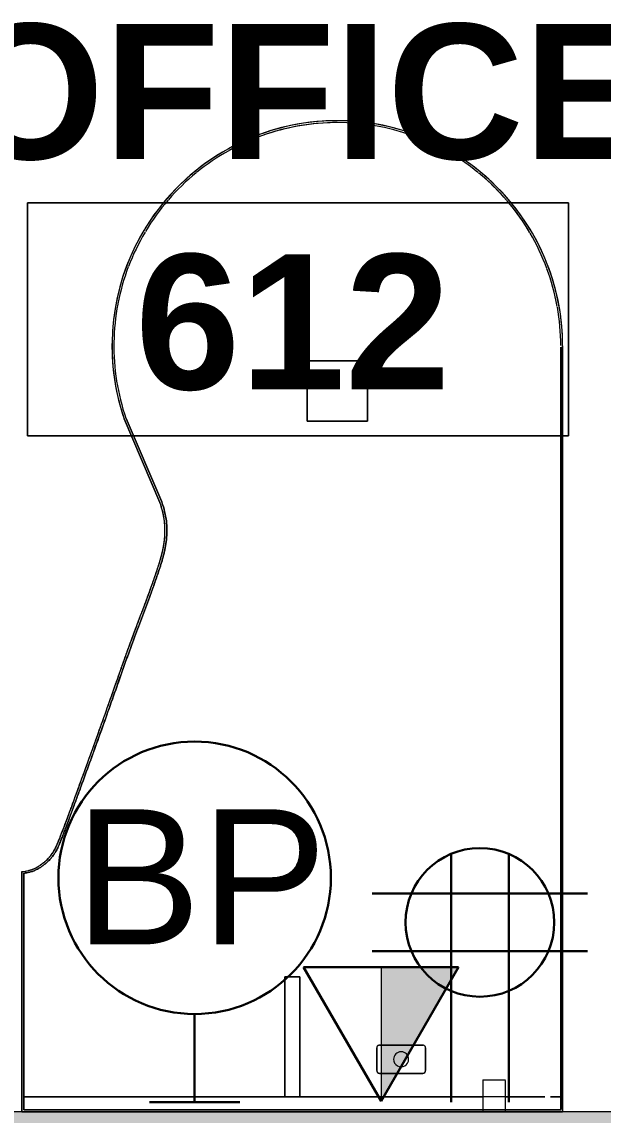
# Model space of a CAD drawing. Header units: inches. Extents: x 385 to 2249, y -1773 to -36.
# Drawn here: x 468.2 to 506.9, y -453.4 to -380.6 of the extents above; entities that cross this region are included whole.
import ezdxf

# ---------------------------------------------------------------- set-up
doc = ezdxf.new("R2010")
doc.units = ezdxf.units.IN
doc.header["$MEASUREMENT"] = 0
for name, color, linetype, lineweight in [('A-ANNO-NOTE', 131, 'Continuous', 30), ('A-AREA-IDEN', 2, 'Continuous', 9), ('A-WALL-PATT', 111, 'Continuous', 13), ('E-ELEC-FIXT', 91, 'Continuous', 9), ('I-FURN', 30, 'Continuous', 9), ('I-FURN-PNLS', 30, 'Continuous', 9), ('I-WALL', 2, 'Continuous', 13)]:
    doc.layers.add(name, color=color, linetype=linetype, lineweight=lineweight)
doc.styles.add('Swis721 Lt BT', font='swissl.ttf', dxfattribs={"height": 9})
doc.styles.add('Swis721 Lt BT_B', font='', dxfattribs={"height": 9})
doc.styles.get('Swis721 Lt BT_B').set_extended_font_data('Swis721 Lt BT', bold=True)

# ---------------------------------------------------------------- blocks, each defined once
blk = doc.blocks.new('Zira Wksta 11 - Type 2-V37-Level 6 POWER _ SIGNAL')
at = {"layer": 'I-FURN'}
for p, q in [((-4.437, -9.313), (-4.437, -12.188)), ((-4.437, -12.188), (-4.437, -9.313)), ((-2.75, -9.125), (-4.25, -9.125)), ((-4.25, -9.125), (-2.75, -9.125)), ((-2.562, -12.188), (-2.562, -9.313)), ((-2.562, -9.313), (-2.562, -12.188)), ((-4.25, -12.375), (-2.75, -12.375)), ((-2.75, -12.375), (-4.25, -12.375)), ((-50, -13), (-50, -17)), ((-50, -17), (-50, -13)), ((-46, -13), (-49.977, -13)), ((-49.977, -13), (-46, -13)), ((-46, -17), (-46, -13)), ((-46, -13), (-46, -17)), ((-50, -17), (-46, -17)), ((-46, -17), (-50, -17))]:
    blk.add_line(p, q, dxfattribs=at)
for centre, radius, start, end in [((-4.25, -9.313), 0.188, 90, 180), ((-4.25, -9.313), 0.188, 165, 180), ((-4.25, -9.313), 0.187, 105, 165), ((-4.25, -9.313), 0.187, 90, 105), ((-2.75, -9.313), 0.188, 360, 90), ((-2.75, -9.313), 0.188, 15, 90), ((-2.75, -9.313), 0.188, 360, 15), ((-3.5, -10.75), 0.5, 90, 270), ((-3.5, -10.75), 0.5, 90, 270), ((-3.5, -10.75), 0.5, 270, 90), ((-3.5, -10.75), 0.5, 270, 90), ((-4.25, -12.188), 0.188, 180, 270), ((-4.25, -12.188), 0.188, 180, 195), ((-4.25, -12.188), 0.188, 195, 270), ((-2.75, -12.188), 0.188, 270, 360), ((-2.75, -12.188), 0.188, 270, 330), ((-2.75, -12.188), 0.188, 330, 345), ((-2.75, -12.188), 0.188, 345, 360)]:
    blk.add_arc(centre, radius, start, end, dxfattribs=at)
at = {"layer": 'I-FURN-PNLS'}
for p, q in [((-51, 0), (0, 0)), ((0, 0), (-51, 0)), ((-51, 0), (0, 0)), ((-0.156, -0.125), (-50.925, -0.125)), ((-50.925, -0.125), (-0.156, -0.125)), ((-1, 0), (-1, -0.123)), ((0, 0), (-1, 0)), ((-1, 0), (0, 0)), ((-1, -0.123), (-1, 0)), ((-1, -0.123), (-1, -0.8)), ((-1, -0.8), (-1, -0.123)), ((-0.125, -0.243), (-0.125, -0.125)), ((-0.125, -0.125), (-0.125, -0.243)), ((-0.125, -35.875), (-0.125, -0.243)), ((-0.125, -0.243), (-0.125, -35.875)), ((0, -36), (0, 0)), ((0, 0), (0, -36)), ((0, -36), (0, 0)), ((0, 0), (0, -3.808)), ((-1, -1.19), (-1, -35.876)), ((-1, -3.808), (-1, -1.19)), ((-1, -17.5), (-1, -5.308)), ((0, -5.308), (0, -36)), ((-9, -17.5), (-9, -18.5)), ((-1, -17.5), (-9, -17.5)), ((-9, -17.5), (-1, -17.5)), ((-9, -18.5), (-9, -17.5)), ((-1, -18.5), (-1, -17.5)), ((-1, -17.5), (-1, -18.5)), ((-1, -18.5), (-1, -17.5)), ((-9, -18.5), (-1, -18.5)), ((-1, -18.5), (-9, -18.5)), ((-1, -35.876), (-1, -18.5)), ((-46.163, -29.064), (-40.617, -26.689)), ((-40.617, -26.689), (-46.163, -29.064)), ((-40.572, -26.805), (-46.142, -29.191)), ((-46.142, -29.191), (-40.572, -26.805)), ((-40.572, -26.805), (-46.142, -29.191)), ((-29.116, -29.529), (-29.116, -29.529)), ((0, -36), (-16, -36)), ((-16, -36), (0, -36)), ((0, -36), (-16, -36)), ((-15.887, -35.875), (-0.125, -35.875)), ((-0.125, -35.875), (-15.887, -35.875)), ((-1, -35.95), (-1, -36)), ((-1, -36), (-1, -35.95))]:
    blk.add_line(p, q, dxfattribs=at)
for radius, start, end in [(15, 90, 180), (15, 90, 180), (15, 100, 120), (14.875, 100.185, 110.23863), (14.875, 100.185, 110.23863), (15, 90, 100), (14.875, 90.08982, 100), (14.875, 90.08982, 100), (14.875, 110.2974, 120.36455), (14.875, 110.2974, 120.36455), (15, 120, 150), (14.875, 120.44161, 130.53441), (14.875, 120.44161, 130), (14.875, 130, 130.53441), (14.875, 130.6477, 140.79487), (14.875, 130.6477, 140), (14.875, 140.99261, 180), (14.875, 140.99261, 180), (14.875, 140, 140.79487), (15, 150, 170), (15, 170, 180), (15, 180, 288.89868), (15, 180, 288.89868), (15, 180, 269.09892), (14.875, 180, 199.79648), (14.875, 180, 208.90663), (14.875, 199.79648, 208.90663), (14.875, 209.0533, 219.06628), (14.875, 209.0533, 219.06628), (14.875, 219.15882, 229.13566), (14.875, 219.15882, 229.13566), (14.875, 229.20264, 239.16123), (14.875, 229.20264, 239.16123), (14.875, 239.38945, 249.16342), (14.875, 239.38945, 249.16342), (14.875, 249.2877, 259.15309), (14.875, 249.2877, 259.15309), (14.875, 279.03733, 288.88066), (14.875, 279.03733, 288.88066), (14.875, 259.18594, 269.08418), (14.875, 259.18594, 269.08418), (15, 269.09892, 278.9988), (14.875, 269.09518, 278.98242), (14.875, 269.09518, 278.98242), (15, 278.9988, 288.89868)]:
    blk.add_arc((-51, -15), radius, start, end, dxfattribs=at)
for points, knots in [([(-40.617, -26.688), (-40.393, -26.611), (-39.956, -26.482), (-39.427, -26.385), (-39.017, -26.352), (-38.719, -26.346), (-38.427, -26.351), (-38.14, -26.372), (-37.861, -26.409), (-37.592, -26.452), (-37.325, -26.504), (-37.067, -26.568), (-36.817, -26.636), (-36.573, -26.705), (-36.334, -26.781), (-36.027, -26.884), (-35.657, -27.007), (-35.095, -27.203), (-34.177, -27.531), (-33.233, -27.889), (-32.309, -28.24), (-31.368, -28.593), (-30.129, -29.04), (-29.08, -29.41), (-28.551, -29.596)], [-1.0000985, -1.0000985, -1.0000985, -1.0000985, -0.9844719, -0.9688454, -0.9610321, -0.9532189, -0.9454056, -0.9375923, -0.929779, -0.9219658, -0.9141525, -0.9063392, -0.898526, -0.8907127, -0.8828994, -0.8750862, -0.8594596, -0.8438331, -0.81258, -0.7500739, -0.7188208, -0.6875677, -0.6250615, -0.5640092, -0.5640092, -0.5640092, -0.5640092]), ([(-21.847, -31.998), (-22.368, -31.809), (-23.459, -31.412), (-25.151, -30.801), (-26.862, -30.189), (-28.525, -29.606), (-30.117, -29.045), (-31.368, -28.593), (-32.309, -28.24), (-33.233, -27.889), (-34.177, -27.531), (-35.095, -27.203), (-35.657, -27.007), (-36.027, -26.884), (-36.334, -26.781), (-36.573, -26.705), (-36.817, -26.636), (-37.067, -26.568), (-37.325, -26.504), (-37.592, -26.452), (-37.861, -26.409), (-38.14, -26.372), (-38.427, -26.351), (-38.719, -26.346), (-39.017, -26.352), (-39.427, -26.385), (-39.956, -26.482), (-40.393, -26.611), (-40.617, -26.688)], [0.3148154, 0.3148154, 0.3148154, 0.3148154, 0.3750369, 0.4375431, 0.5000492, 0.5625554, 0.6250615, 0.6875677, 0.7188208, 0.7500739, 0.81258, 0.8438331, 0.8594596, 0.8750862, 0.8828994, 0.8907127, 0.898526, 0.9063392, 0.9141525, 0.9219658, 0.929779, 0.9375923, 0.9454056, 0.9532189, 0.9610321, 0.9688454, 0.9844719, 1.0000985, 1.0000985, 1.0000985, 1.0000985]), ([(-16, -36), (-16.014, -35.849), (-16.048, -35.634), (-16.111, -35.404), (-16.153, -35.278), (-16.188, -35.187), (-16.227, -35.099), (-16.286, -34.984), (-16.37, -34.849), (-16.46, -34.723), (-16.531, -34.629), (-16.583, -34.561), (-16.633, -34.497), (-16.702, -34.416), (-16.788, -34.323), (-16.875, -34.239), (-16.945, -34.175), (-16.998, -34.129), (-17.05, -34.085), (-17.119, -34.031), (-17.206, -33.969), (-17.294, -33.913), (-17.366, -33.87), (-17.42, -33.838), (-17.474, -33.808), (-17.547, -33.769), (-17.639, -33.725), (-17.752, -33.675), (-17.868, -33.624), (-17.987, -33.574), (-18.108, -33.525), (-18.233, -33.476), (-18.488, -33.376), (-18.895, -33.217), (-19.48, -32.997), (-20.103, -32.767), (-20.757, -32.528), (-21.436, -32.281), (-22.135, -32.026), (-22.85, -31.766), (-23.578, -31.503), (-24.313, -31.236), (-25.053, -30.97), (-25.793, -30.704), (-26.53, -30.441), (-27.26, -30.183), (-27.979, -29.93), (-28.687, -29.681), (-29.382, -29.436), (-30.061, -29.195), (-30.724, -28.958), (-31.368, -28.724), (-31.991, -28.494), (-32.595, -28.265), (-33.196, -28.037), (-33.806, -27.806), (-34.441, -27.57), (-35.002, -27.369), (-35.478, -27.202), (-35.787, -27.096), (-36.043, -27.01), (-36.239, -26.943), (-36.44, -26.877), (-36.645, -26.816), (-36.855, -26.756), (-37.069, -26.696), (-37.288, -26.641), (-37.511, -26.595), (-37.739, -26.555), (-37.972, -26.519), (-38.21, -26.491), (-38.452, -26.476), (-38.7, -26.472), (-39.036, -26.476), (-39.469, -26.515), (-40.008, -26.628), (-40.382, -26.739), (-40.572, -26.805)], [-1, -1, -1, -1, -0.986486, -0.97973, -0.976351, -0.972973, -0.969595, -0.966216, -0.959459, -0.952703, -0.949324, -0.945946, -0.942568, -0.939189, -0.932432, -0.925676, -0.922297, -0.918919, -0.915541, -0.912162, -0.905405, -0.898649, -0.89527, -0.891892, -0.888514, -0.885135, -0.878378, -0.871622, -0.864865, -0.858108, -0.851351, -0.844595, -0.837838, -0.810811, -0.783784, -0.756757, -0.72973, -0.702703, -0.675676, -0.648649, -0.621622, -0.594595, -0.567568, -0.540541, -0.513514, -0.486486, -0.459459, -0.432432, -0.405405, -0.378378, -0.351351, -0.324324, -0.297297, -0.27027, -0.243243, -0.216216, -0.189189, -0.162162, -0.148649, -0.135135, -0.128378, -0.121622, -0.114865, -0.108108, -0.101351, -0.094595, -0.087838, -0.081081, -0.074324, -0.067568, -0.060811, -0.054054, -0.047297, -0.040541, -0.027027, -0.013514, 0, 0, 0, 0]), ([(-39.222, -26.496), (-39.313, -26.504), (-39.577, -26.537), (-40.023, -26.631), (-40.387, -26.741), (-40.572, -26.805)], [0.96652412, 0.96652412, 0.96652412, 0.96652412, 0.97368421, 0.98684211, 1, 1, 1, 1]), ([(-39.467, -26.526), (-39.619, -26.548), (-39.979, -26.619), (-40.354, -26.73), (-40.572, -26.805)], [0.97285269, 0.97285269, 0.97285269, 0.97285269, 0.98447193, 1, 1, 1, 1]), ([(-39.239, -26.497), (-39.263, -26.5), (-39.337, -26.508), (-39.411, -26.516), (-39.461, -26.523)], [0.966988791, 0.966988791, 0.966988791, 0.966988791, 0.968845393, 0.972721956, 0.972721956, 0.972721956, 0.972721956]), ([(-38.498, -26.476), (-38.571, -26.473), (-38.813, -26.47), (-39.064, -26.483), (-39.24, -26.498)], [0.94719211, 0.94719211, 0.94719211, 0.94719211, 0.95321885, 0.96698879, 0.96698879, 0.96698879, 0.96698879]), ([(-38.512, -26.475), (-38.59, -26.473), (-38.748, -26.472), (-38.985, -26.476), (-39.145, -26.489), (-39.222, -26.497)], [0.94758081, 0.94758081, 0.94758081, 0.94758081, 0.95394737, 0.96052632, 0.96652412, 0.96652412, 0.96652412, 0.96652412]), ([(-37.818, -26.543), (-37.89, -26.532), (-38.038, -26.511), (-38.267, -26.487), (-38.427, -26.478), (-38.51, -26.476), (-38.512, -26.475)], [0.92796217, 0.92796217, 0.92796217, 0.92796217, 0.93421053, 0.94078947, 0.94736842, 0.94758081, 0.94758081, 0.94758081, 0.94758081]), ([(-38.151, -26.499), (-38.152, -26.499), (-38.245, -26.49), (-38.36, -26.481), (-38.476, -26.477), (-38.498, -26.476)], [0.9375, 0.9375, 0.9375, 0.9375, 0.937592316, 0.945405585, 0.947192107, 0.947192107, 0.947192107, 0.947192107]), ([(-37.768, -26.551), (-37.805, -26.545), (-37.93, -26.526), (-38.057, -26.509), (-38.147, -26.5)], [0.92648957, 0.92648957, 0.92648957, 0.92648957, 0.92977905, 0.93740934, 0.93740934, 0.93740934, 0.93740934]), ([(-37.338, -26.632), (-37.347, -26.63), (-37.428, -26.612), (-37.583, -26.581), (-37.735, -26.556), (-37.815, -26.543), (-37.818, -26.543)], [0.91367108, 0.91367108, 0.91367108, 0.91367108, 0.91447368, 0.92105263, 0.92763158, 0.92796217, 0.92796217, 0.92796217, 0.92796217]), ([(-37.422, -26.613), (-37.486, -26.6), (-37.6, -26.578), (-37.716, -26.559), (-37.768, -26.551)], [0.91622864, 0.91622864, 0.91622864, 0.91622864, 0.92196578, 0.92648957, 0.92648957, 0.92648957, 0.92648957]), ([(-37.217, -26.66), (-37.262, -26.649), (-37.33, -26.633), (-37.399, -26.618), (-37.422, -26.613)], [0.909962057, 0.909962057, 0.909962057, 0.909962057, 0.914152508, 0.916228637, 0.916228637, 0.916228637, 0.916228637]), ([(-36.988, -26.72), (-37.041, -26.705), (-37.157, -26.674), (-37.275, -26.646), (-37.338, -26.632)], [0.90283642, 0.90283642, 0.90283642, 0.90283642, 0.90789474, 0.91367108, 0.91367108, 0.91367108, 0.91367108]), ([(-36.774, -26.778), (-36.8, -26.771), (-36.907, -26.741), (-37.054, -26.701), (-37.177, -26.67), (-37.217, -26.66)], [0.89604125, 0.89604125, 0.89604125, 0.89604125, 0.89852597, 0.90633924, 0.90996206, 0.90996206, 0.90996206, 0.90996206]), ([(-36.31, -26.921), (-36.318, -26.918), (-36.391, -26.894), (-36.531, -26.849), (-36.733, -26.79), (-36.886, -26.747), (-36.972, -26.724), (-36.988, -26.72)], [0.88074286, 0.88074286, 0.88074286, 0.88074286, 0.88157895, 0.88815789, 0.89473684, 0.90131579, 0.90283642, 0.90283642, 0.90283642, 0.90283642]), ([(-36.336, -26.912), (-36.349, -26.908), (-36.439, -26.879), (-36.584, -26.833), (-36.719, -26.794), (-36.774, -26.778)], [0.88162253, 0.88162253, 0.88162253, 0.88162253, 0.88289943, 0.8907127, 0.89604125, 0.89604125, 0.89604125, 0.89604125]), ([(-36.141, -26.977), (-36.142, -26.977), (-36.206, -26.955), (-36.271, -26.934), (-36.336, -26.912)], [0.875, 0.875, 0.875, 0.875, 0.875086162, 0.88162253, 0.88162253, 0.88162253, 0.88162253]), ([(-35.924, -27.05), (-35.934, -27.047), (-36.005, -27.023), (-36.078, -26.998), (-36.141, -26.977)], [0.867432831, 0.867432831, 0.867432831, 0.867432831, 0.868421053, 0.875, 0.875, 0.875, 0.875]), ([(-34.535, -27.538), (-34.774, -27.451), (-35.153, -27.315), (-35.629, -27.149), (-35.849, -27.075), (-35.924, -27.05)], [0.81438984, 0.81438984, 0.81438984, 0.81438984, 0.84383308, 0.85945962, 0.86742878, 0.86742878, 0.86742878, 0.86742878]), ([(-34.533, -27.538), (-34.545, -27.534), (-34.771, -27.452), (-35.115, -27.329), (-35.525, -27.186), (-35.757, -27.106), (-35.871, -27.067), (-35.924, -27.05)], [0.81431678, 0.81431678, 0.81431678, 0.81431678, 0.81578947, 0.84210526, 0.85526316, 0.86184211, 0.86743283, 0.86743283, 0.86743283, 0.86743283]), ([(-34.489, -27.554), (-34.489, -27.554), (-34.505, -27.549), (-34.52, -27.543), (-34.535, -27.538)], [0.8125, 0.8125, 0.8125, 0.8125, 0.812580007, 0.814389844, 0.814389844, 0.814389844, 0.814389844]), ([(-33.507, -27.919), (-33.65, -27.865), (-33.916, -27.765), (-34.189, -27.664), (-34.315, -27.618)], [0.77050119, 0.77050119, 0.77050119, 0.77050119, 0.78947368, 0.80530142, 0.80530142, 0.80530142, 0.80530142]), ([(-30.142, -29.166), (-30.196, -29.147), (-30.467, -29.05), (-30.946, -28.878), (-31.567, -28.651), (-32.167, -28.427), (-32.753, -28.205), (-33.198, -28.036), (-33.451, -27.94), (-33.507, -27.919)], [0.625, 0.625, 0.625, 0.625, 0.6315789, 0.6578947, 0.6842105, 0.7105263, 0.7368421, 0.7631579, 0.7705012, 0.7705012, 0.7705012, 0.7705012]), ([(-33.046, -28.094), (-33.047, -28.094), (-33.186, -28.041), (-33.325, -27.988), (-33.465, -27.935)], [0.75, 0.75, 0.75, 0.75, 0.75007385, 0.76865984, 0.76865984, 0.76865984, 0.76865984]), ([(-31.64, -28.624), (-31.64, -28.623), (-31.882, -28.534), (-32.352, -28.358), (-32.813, -28.183), (-33.044, -28.095)], [0.6875, 0.6875, 0.6875, 0.6875, 0.6875677, 0.71882078, 0.74987848, 0.74987848, 0.74987848, 0.74987848]), ([(-30.142, -29.166), (-30.143, -29.166), (-30.311, -29.106), (-30.477, -29.047), (-30.641, -28.988)], [0.625, 0.625, 0.625, 0.625, 0.62506154, 0.64534037, 0.64534037, 0.64534037, 0.64534037]), ([(-29.461, -29.408), (-29.524, -29.386), (-29.713, -29.319), (-29.9, -29.252), (-30.025, -29.208)], [0.59780568, 0.59780568, 0.59780568, 0.59780568, 0.60526316, 0.62026955, 0.62026955, 0.62026955, 0.62026955]), ([(-23.488, -31.535), (-23.665, -31.471), (-24.082, -31.32), (-24.981, -30.995), (-25.944, -30.65), (-26.896, -30.311), (-27.837, -29.979), (-28.663, -29.689), (-29.245, -29.484), (-29.377, -29.438)], [0.375, 0.375, 0.375, 0.375, 0.3947368, 0.4210526, 0.4736842, 0.5, 0.5263158, 0.5789474, 0.5944941, 0.5944941, 0.5944941, 0.5944941]), ([(-28.553, -29.728), (-28.554, -29.728), (-28.83, -29.63), (-29.104, -29.534), (-29.374, -29.439)], [0.5625, 0.5625, 0.5625, 0.5625, 0.56255539, 0.59437892, 0.59437892, 0.59437892, 0.59437892]), ([(-28.551, -29.596), (-28.538, -29.601), (-27.984, -29.796), (-26.879, -30.184), (-25.756, -30.585), (-25.202, -30.784)], [-0.5640092, -0.5640092, -0.5640092, -0.5640092, -0.5625554, -0.5000492, -0.4394123, -0.4394123, -0.4394123, -0.4394123]), ([(-26.895, -30.312), (-26.895, -30.312), (-27.456, -30.113), (-28.009, -29.919), (-28.55, -29.729)], [0.5, 0.5, 0.5, 0.5, 0.50004924, 0.56236546, 0.56236546, 0.56236546, 0.56236546]), ([(-23.488, -31.535), (-23.488, -31.535), (-24.051, -31.331), (-25.192, -30.919), (-26.331, -30.512), (-26.892, -30.313)], [0.375, 0.375, 0.375, 0.375, 0.3750369, 0.4375431, 0.4999093, 0.4999093, 0.4999093, 0.4999093]), ([(-25.202, -30.784), (-25.185, -30.79), (-24.616, -30.994), (-24.047, -31.2), (-23.502, -31.397)], [-0.43941229, -0.43941229, -0.43941229, -0.43941229, -0.43754308, -0.37711383, -0.37711383, -0.37711383, -0.37711383]), ([(-23.502, -31.397), (-23.483, -31.404), (-22.922, -31.607), (-22.368, -31.809), (-21.847, -31.998)], [-0.37711383, -0.37711383, -0.37711383, -0.37711383, -0.37503693, -0.31481536, -0.31481536, -0.31481536, -0.31481536]), ([(-22.511, -31.89), (-22.543, -31.878), (-22.807, -31.782), (-23.132, -31.664), (-23.428, -31.557), (-23.488, -31.535)], [0.33851389, 0.33851389, 0.33851389, 0.33851389, 0.34210526, 0.36842105, 0.375, 0.375, 0.375, 0.375]), ([(-21.862, -32.126), (-21.88, -32.119), (-22.094, -32.041), (-22.311, -31.963), (-22.511, -31.89)], [0.31375596, 0.31375596, 0.31375596, 0.31375596, 0.31578947, 0.33851389, 0.33851389, 0.33851389, 0.33851389]), ([(-21.834, -32.003), (-21.818, -32.009), (-21.533, -32.112), (-20.986, -32.311), (-20.219, -32.591), (-19.492, -32.859), (-18.926, -33.072), (-18.503, -33.235), (-18.25, -33.335), (-18.059, -33.41), (-17.918, -33.467), (-17.8, -33.516), (-17.727, -33.549), (-17.699, -33.562), (-17.693, -33.564)], [-0.3142903, -0.3142903, -0.3142903, -0.3142903, -0.3125308, -0.2812777, -0.2500246, -0.2187715, -0.1875185, -0.1718919, -0.1562654, -0.1484521, -0.1406388, -0.1328256, -0.1289189, -0.12792, -0.12792, -0.12792, -0.12792]), ([(-17.253, -33.792), (-17.294, -33.766), (-17.381, -33.715), (-17.512, -33.647), (-17.622, -33.596), (-17.71, -33.557), (-17.8, -33.516), (-17.918, -33.467), (-18.059, -33.41), (-18.25, -33.335), (-18.503, -33.235), (-18.926, -33.072), (-19.492, -32.859), (-20.219, -32.591), (-20.986, -32.311), (-21.533, -32.112), (-21.818, -32.009), (-21.834, -32.003)], [0.101749, 0.101749, 0.101749, 0.101749, 0.1093858, 0.117199, 0.1250123, 0.1289189, 0.1328256, 0.1406388, 0.1484521, 0.1562654, 0.1718919, 0.1875185, 0.2187715, 0.2500246, 0.2812777, 0.3125308, 0.3142903, 0.3142903, 0.3142903, 0.3142903]), ([(-20.834, -32.5), (-20.968, -32.451), (-21.296, -32.332), (-21.631, -32.21), (-21.83, -32.138)], [0.27321609, 0.27321609, 0.27321609, 0.27321609, 0.28947368, 0.3125, 0.3125, 0.3125, 0.3125]), ([(-20.268, -32.707), (-20.373, -32.668), (-20.56, -32.6), (-20.751, -32.531), (-20.834, -32.5)], [0.25, 0.25, 0.25, 0.25, 0.26315789, 0.27321609, 0.27321609, 0.27321609, 0.27321609]), ([(-18.867, -33.229), (-18.867, -33.229), (-19.084, -33.147), (-19.535, -32.977), (-20.02, -32.798), (-20.268, -32.707)], [0.1875, 0.1875, 0.1875, 0.1875, 0.18751846, 0.21877154, 0.25, 0.25, 0.25, 0.25]), ([(-19.426, -33.018), (-19.599, -32.954), (-19.876, -32.851), (-20.164, -32.745), (-20.268, -32.707)], [0.21348668, 0.21348668, 0.21348668, 0.21348668, 0.23684211, 0.25, 0.25, 0.25, 0.25]), ([(-18.316, -33.443), (-18.387, -33.415), (-18.545, -33.353), (-18.886, -33.222), (-19.188, -33.107), (-19.404, -33.027), (-19.426, -33.018)], [0.15978613, 0.15978613, 0.15978613, 0.15978613, 0.17105263, 0.18421053, 0.21052632, 0.21348668, 0.21348668, 0.21348668, 0.21348668]), ([(-18.324, -33.44), (-18.398, -33.411), (-18.574, -33.342), (-18.757, -33.271), (-18.865, -33.23)], [0.16020038, 0.16020038, 0.16020038, 0.16020038, 0.17189192, 0.18737705, 0.18737705, 0.18737705, 0.18737705]), ([(-17.696, -33.701), (-17.714, -33.692), (-17.751, -33.676), (-17.807, -33.65), (-17.864, -33.625), (-17.94, -33.593), (-18.038, -33.553), (-18.157, -33.506), (-18.245, -33.472), (-18.292, -33.453), (-18.299, -33.45)], [0.125, 0.125, 0.125, 0.125, 0.12828947, 0.13157895, 0.13486842, 0.13815789, 0.14473684, 0.15131579, 0.15789474, 0.1588822, 0.1588822, 0.1588822, 0.1588822]), ([(-17.696, -33.7), (-17.718, -33.691), (-17.761, -33.671), (-17.851, -33.631), (-17.965, -33.583), (-18.104, -33.527), (-18.216, -33.483), (-18.281, -33.457), (-18.297, -33.451)], [0.12501504, 0.12501504, 0.12501504, 0.12501504, 0.12891894, 0.13282558, 0.14063885, 0.14845212, 0.15626539, 0.15881843, 0.15881843, 0.15881843, 0.15881843]), ([(-17.693, -33.564), (-17.677, -33.572), (-17.617, -33.599), (-17.512, -33.647), (-17.381, -33.715), (-17.294, -33.766), (-17.253, -33.792)], [-0.12791997, -0.12791997, -0.12791997, -0.12791997, -0.12501231, -0.11719904, -0.10938577, -0.10174895, -0.10174895, -0.10174895, -0.10174895]), ([(-16.739, -34.377), (-16.77, -34.344), (-16.841, -34.272), (-16.932, -34.186), (-17.012, -34.116), (-17.093, -34.051), (-17.193, -33.978), (-17.315, -33.9), (-17.44, -33.825), (-17.564, -33.761), (-17.647, -33.723), (-17.688, -33.704)], [0.06436475, 0.06436475, 0.06436475, 0.06436475, 0.07031942, 0.07813269, 0.08203933, 0.08594596, 0.09375923, 0.1015725, 0.10938577, 0.11719904, 0.12456702, 0.12456702, 0.12456702, 0.12456702]), ([(-16.739, -34.377), (-16.746, -34.369), (-16.787, -34.325), (-16.863, -34.25), (-16.948, -34.172), (-17.016, -34.113), (-17.083, -34.059), (-17.168, -33.996), (-17.27, -33.928), (-17.357, -33.875), (-17.427, -33.833), (-17.498, -33.795), (-17.584, -33.752), (-17.654, -33.719), (-17.688, -33.704)], [0.06434993, 0.06434993, 0.06434993, 0.06434993, 0.06578947, 0.07236842, 0.07894737, 0.08223684, 0.08552632, 0.09210526, 0.09868421, 0.10526316, 0.10855263, 0.11184211, 0.11842105, 0.12456461, 0.12456461, 0.12456461, 0.12456461]), ([(-17.223, -33.811), (-17.189, -33.832), (-17.114, -33.881), (-17.017, -33.951), (-16.932, -34.02), (-16.848, -34.094), (-16.76, -34.175), (-16.693, -34.244), (-16.668, -34.27)], [-0.09993766, -0.09993766, -0.09993766, -0.09993766, -0.09375923, -0.08594596, -0.08203933, -0.07813269, -0.07031942, -0.0656215, -0.0656215, -0.0656215, -0.0656215]), ([(-16.194, -34.899), (-16.211, -34.871), (-16.269, -34.778), (-16.351, -34.662), (-16.433, -34.551), (-16.493, -34.472), (-16.555, -34.395), (-16.638, -34.3), (-16.744, -34.191), (-16.848, -34.094), (-16.932, -34.02), (-17.017, -33.951), (-17.114, -33.881), (-17.189, -33.832), (-17.223, -33.811)], [0.03584002, 0.03584002, 0.03584002, 0.03584002, 0.03906635, 0.04687962, 0.05078625, 0.05469289, 0.05859952, 0.06250615, 0.07031942, 0.07813269, 0.08203933, 0.08594596, 0.09375923, 0.09993766, 0.09993766, 0.09993766, 0.09993766]), ([(-16, -36), (-16.013, -35.853), (-16.046, -35.644), (-16.105, -35.419), (-16.146, -35.296), (-16.179, -35.206), (-16.217, -35.119), (-16.274, -35.007), (-16.355, -34.874), (-16.442, -34.75), (-16.502, -34.668), (-16.536, -34.623), (-16.569, -34.578), (-16.61, -34.525), (-16.65, -34.477), (-16.674, -34.449), (-16.68, -34.442)], [0, 0, 0, 0, 0.01315789, 0.01973684, 0.02302632, 0.02631579, 0.02960526, 0.03289474, 0.03947368, 0.04605263, 0.04934211, 0.05098684, 0.05263158, 0.05592105, 0.05921053, 0.06054761, 0.06054761, 0.06054761, 0.06054761]), ([(-16.281, -34.998), (-16.303, -34.96), (-16.365, -34.859), (-16.452, -34.735), (-16.533, -34.626), (-16.601, -34.536), (-16.65, -34.477), (-16.679, -34.443)], [0.03439761, 0.03439761, 0.03439761, 0.03439761, 0.03906635, 0.04687962, 0.05078625, 0.05469289, 0.06048085, 0.06048085, 0.06048085, 0.06048085]), ([(-16.668, -34.27), (-16.651, -34.288), (-16.613, -34.328), (-16.555, -34.395), (-16.493, -34.472), (-16.433, -34.551), (-16.351, -34.662), (-16.269, -34.778), (-16.211, -34.871), (-16.194, -34.899)], [-0.0656215, -0.0656215, -0.0656215, -0.0656215, -0.06250615, -0.05859952, -0.05469289, -0.05078625, -0.04687962, -0.03906635, -0.03584002, -0.03584002, -0.03584002, -0.03584002]), ([(-16.194, -34.899), (-16.171, -34.938), (-16.133, -35.006), (-16.099, -35.078), (-16.086, -35.107)], [-0.035840023, -0.035840023, -0.035840023, -0.035840023, -0.031253077, -0.028175164, -0.028175164, -0.028175164, -0.028175164]), ([(-16.086, -35.107), (-16.099, -35.078), (-16.133, -35.006), (-16.171, -34.938), (-16.194, -34.899)], [0.028175164, 0.028175164, 0.028175164, 0.028175164, 0.031253077, 0.035840023, 0.035840023, 0.035840023, 0.035840023]), ([(-16, -36), (-16.016, -35.825), (-16.057, -35.579), (-16.136, -35.319), (-16.178, -35.21), (-16.195, -35.171), (-16.196, -35.167)], [0.00000885, 0.00000885, 0.00000885, 0.00000885, 0.01562654, 0.02343981, 0.02734644, 0.02781126, 0.02781126, 0.02781126, 0.02781126]), ([(-16.086, -35.107), (-16.083, -35.115), (-16.063, -35.16), (-16.017, -35.28), (-15.943, -35.518), (-15.908, -35.739), (-15.89, -35.877)], [-0.02817516, -0.02817516, -0.02817516, -0.02817516, -0.02734644, -0.02343981, -0.01562654, -0.00332304, -0.00332304, -0.00332304, -0.00332304]), ([(-15.887, -35.875), (-15.904, -35.736), (-15.945, -35.519), (-16.017, -35.28), (-16.063, -35.16), (-16.083, -35.115), (-16.086, -35.107)], [0.00332304, 0.00332304, 0.00332304, 0.00332304, 0.01562654, 0.02343981, 0.02734644, 0.02817516, 0.02817516, 0.02817516, 0.02817516])]:
    blk.add_open_spline(points, degree=3, knots=knots, dxfattribs=at)
for points in [[(-36.141, -26.977), (-36.197, -26.958), (-36.253, -26.94), (-36.31, -26.921)], [(-35.924, -27.05), (-35.989, -27.028), (-36.054, -27.006), (-36.12, -26.984)], [(-34.315, -27.618), (-34.387, -27.591), (-34.46, -27.565), (-34.533, -27.538)], [(-34.307, -27.621), (-34.365, -27.6), (-34.423, -27.578), (-34.481, -27.557)], [(-33.503, -27.921), (-33.765, -27.822), (-34.031, -27.722), (-34.307, -27.621)], [(-30.902, -28.893), (-31.151, -28.803), (-31.396, -28.714), (-31.636, -28.625)], [(-30.641, -28.988), (-30.729, -28.956), (-30.816, -28.925), (-30.902, -28.893)], [(-30.022, -29.209), (-30.062, -29.195), (-30.102, -29.18), (-30.142, -29.166)], [(-30.025, -29.208), (-30.064, -29.194), (-30.103, -29.18), (-30.142, -29.166)], [(-29.458, -29.409), (-29.647, -29.342), (-29.836, -29.275), (-30.022, -29.209)], [(-29.377, -29.438), (-29.405, -29.428), (-29.433, -29.418), (-29.461, -29.408)], [(-29.374, -29.439), (-29.402, -29.429), (-29.43, -29.419), (-29.458, -29.409)], [(-21.86, -32.126), (-22.39, -31.934), (-22.934, -31.736), (-23.485, -31.536)], [(-20.27, -32.706), (-20.766, -32.524), (-21.289, -32.334), (-21.828, -32.138)], [(-16.679, -34.443), (-16.69, -34.431), (-16.7, -34.42), (-16.71, -34.409)], [(-16.239, -35.076), (-16.252, -35.05), (-16.266, -35.024), (-16.281, -34.998)], [(-16.196, -35.167), (-16.207, -35.143), (-16.217, -35.12), (-16.229, -35.097)]]:
    blk.add_open_spline(points, degree=3, dxfattribs=at)
blk = doc.blocks.new('PS - Power Device _Wall Base_ - Quadruplex-4951377-Level 6 POWER _ SIGNAL')
at = {"layer": 'E-ELEC-FIXT'}
for p, q in [((498.916, -451.014), (500.416, -451.014)), ((498.916, -451.014), (498.916, -452.139)), ((500.416, -452.139), (500.416, -451.047)), ((498.916, -452.139), (498.916, -453.014)), ((500.416, -453.014), (500.416, -452.139)), ((498.916, -453.014), (498.916, -453.12)), ((500.416, -453.139), (498.916, -453.139)), ((500.416, -453.125), (500.416, -453.014))]:
    blk.add_line(p, q, dxfattribs=at)
blk = doc.blocks.new('Room Tag - Room Name and Number-3379422-Level 6 POWER _ SIGNAL')
at = {"layer": 'A-AREA-IDEN'}
for p, q in [((-0.18806, -0.16357), (-0.18806, -0.00182)), ((-0.18806, -0.00182), (0.18694, -0.00182)), ((0.18694, -0.00182), (-0.18806, -0.00182)), ((-0.18806, -0.00182), (-0.18806, -0.16357)), ((0.18694, -0.00182), (0.18694, -0.16357)), ((0.18694, -0.16357), (0.18694, -0.00182)), ((0.18694, -0.16357), (-0.18806, -0.16357)), ((-0.18806, -0.16357), (0.18694, -0.16357))]:
    blk.add_line(p, q, dxfattribs=at)

msp = doc.modelspace()

# ---------------------------------------------------------------- hatches: boundary and pattern name
at = {"layer": 'A-ANNO-NOTE', "lineweight": 9}
msp.add_hatch(color=256, dxfattribs=at).paths.add_polyline_path([(492.133, -452.432), (497.29, -443.499), (492.133, -443.499), (492.133, -447.957)], flags=0)
at = {"layer": 'A-WALL-PATT', "lineweight": 9}
msp.add_hatch(color=7, dxfattribs=at).paths.add_polyline_path([(535.216, -456.639), (558.928, -456.639), (558.928, -453.139), (415.974, -453.139), (415.974, -456.639), (527.7, -456.639)], flags=0)

# ---------------------------------------------------------------- linework, layer by layer
at = {"layer": 'A-ANNO-NOTE'}
for p, q in [((496.8, -452.485), (496.8, -435.959)), ((500.633, -452.485), (500.633, -435.959)), ((491.543, -438.607), (505.89, -438.607)), ((491.543, -442.439), (505.89, -442.439)), ((492.133, -452.432), (486.976, -443.499)), ((486.976, -443.499), (497.29, -443.499)), ((492.133, -452.432), (497.29, -443.499)), ((479.726, -452.485), (479.726, -446.625)), ((482.726, -452.485), (476.726, -452.485))]:
    msp.add_line(p, q, dxfattribs=at)
at = {"layer": 'A-ANNO-NOTE', "lineweight": 9}
for p, q in [((492.133, -452.432), (497.29, -443.499)), ((497.29, -443.499), (492.133, -443.499)), ((492.133, -443.499), (492.133, -452.432))]:
    msp.add_line(p, q, dxfattribs=at)
at = {"layer": 'A-ANNO-NOTE'}
for centre, radius in [((479.726, -437.555), 9.07), ((498.716, -440.523), 4.95)]:
    msp.add_circle(centre, radius, dxfattribs=at)
at = {"layer": 'I-WALL', "color": 8, "lineweight": 20}
msp.add_line((558.928, -453.139), (415.974, -453.139), dxfattribs=at)

# ---------------------------------------------------------------- block references
at = {"layer": 'A-AREA-IDEN', "xscale": 95.99999999999994, "yscale": 95.99999999999994, "zscale": 95.99999999999994}
msp.add_blockref('Room Tag - Room Name and Number-3379422-Level 6 POWER _ SIGNAL', (486.659, -392.427), dxfattribs=at)
at = {"layer": 'E-ELEC-FIXT'}
msp.add_blockref('PS - Power Device _Wall Base_ - Quadruplex-4951377-Level 6 POWER _ SIGNAL', (0, 0), dxfattribs=at)
at = {"layer": 'I-FURN', "rotation": 269.9999999999995}
msp.add_blockref('Zira Wksta 11 - Type 2-V37-Level 6 POWER _ SIGNAL', (504.224, -453.139), dxfattribs=at)

# ---------------------------------------------------------------- texts
at = {"layer": 'A-ANNO-NOTE', "lineweight": 9, "insert": (471.759, -432.995), "char_height": 9, "width": 19.392, "attachment_point": 1, "style": 'Swis721 Lt BT'}
msp.add_mtext('BP', dxfattribs=at)
at = {"layer": 'A-AREA-IDEN', "char_height": 9, "attachment_point": 1, "style": 'Swis721 Lt BT_B'}
for s, insert, width in [('OFFICE', (463.918, -380.692), 54.843), ('612', (475.764, -396.029), 25.452)]:
    msp.add_mtext(s, dxfattribs=dict(at, insert=insert, width=width))

doc.saveas('drawing.dxf')
